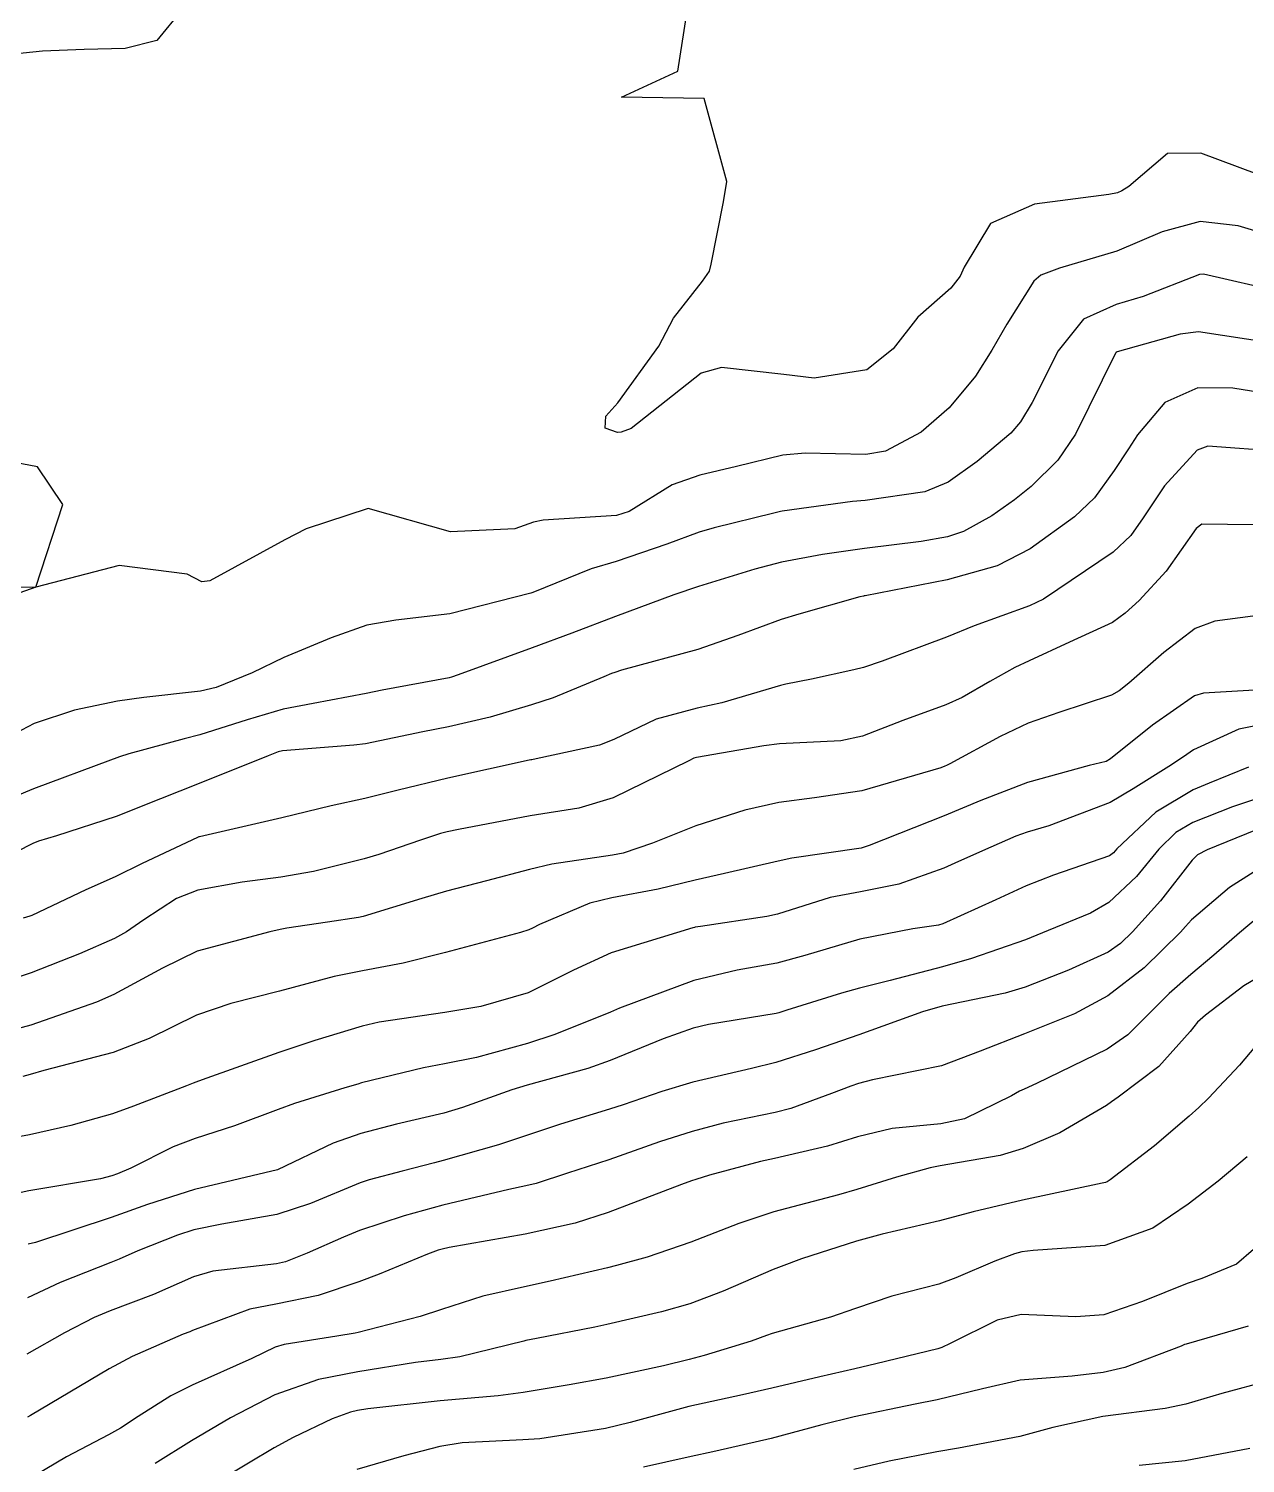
# Model space of a CAD drawing. Header units: metres. Extents: x 307586 to 320046, y 7427249 to 7434250.
# Drawn here: x 319917.38 to 319946.76, y 7429379.71 to 7429414.37 of the extents above; entities that cross this region are included whole.
import ezdxf

# ---------------------------------------------------------------- set-up
doc = ezdxf.new("R2010")
doc.units = ezdxf.units.M
doc.header["$MEASUREMENT"] = 0
doc.layers.add('Curvas de Nivel 1m', color=11, linetype='Continuous')
doc.layers.add('Curvas de Nivel 5m', color=15, linetype='Continuous')

msp = doc.modelspace()

# ---------------------------------------------------------------- linework, layer by layer
at = {"layer": 'Curvas de Nivel 1m', "flags": 128}
for points, elevation in [([(319921.089, 7429414.836), (319920.474, 7429414.08), (319919.708, 7429413.885), (319918.713, 7429413.86), (319917.707, 7429413.822), (319916.857, 7429413.738), (319915.702, 7429413.525), (319915.212, 7429413.393), (319914.553, 7429412.911), (319914.013, 7429412.594), (319913.689, 7429412.537), (319913.329, 7429412.565), (319911.693, 7429412.92), (319911.601, 7429412.951), (319909.709, 7429414.016), (319908.224, 7429414.483)], 872), ([(319947.521, 7429410.675), (319945.681, 7429411.358), (319944.878, 7429411.351), (319943.943, 7429410.557), (319943.78, 7429410.451), (319943.671, 7429410.405), (319943.467, 7429410.359), (319941.668, 7429410.13), (319940.606, 7429409.658), (319939.97, 7429408.607), (319939.872, 7429408.385), (319939.645, 7429408.098), (319938.854, 7429407.402), (319938.254, 7429406.631), (319937.618, 7429406.127), (319936.346, 7429405.922), (319935.616, 7429406.015), (319934.107, 7429406.186), (319933.617, 7429406.049), (319931.926, 7429404.705), (319931.688, 7429404.622), (319931.601, 7429404.614), (319931.297, 7429404.713), (319931.312, 7429405.007), (319931.609, 7429405.327), (319932.593, 7429406.695), (319932.953, 7429407.37), (319933.647, 7429408.268), (319933.818, 7429408.511), (319933.863, 7429408.678), (319934.158, 7429410.185), (319934.236, 7429410.674), (319933.693, 7429412.68), (319931.693, 7429412.71), (319933.054, 7429413.339), (319933.26, 7429414.687)], 872), ([(319947.661, 7429409.286), (319946.588, 7429409.607), (319945.665, 7429409.712), (319944.755, 7429409.456), (319943.657, 7429408.993), (319942.275, 7429408.581), (319941.822, 7429408.416), (319941.648, 7429408.266), (319941.002, 7429407.226), (319940.64, 7429406.6), (319940.244, 7429405.976), (319939.609, 7429405.21), (319938.931, 7429404.62), (319938.068, 7429404.161), (319937.595, 7429404.081), (319936.133, 7429404.116), (319935.594, 7429404.067), (319934.468, 7429403.793), (319933.586, 7429403.585), (319932.921, 7429403.351), (319931.879, 7429402.705), (319931.572, 7429402.606), (319929.803, 7429402.495), (319929.57, 7429402.448), (319929.12, 7429402.288), (319927.567, 7429402.215), (319925.573, 7429402.78), (319924.079, 7429402.284), (319923.565, 7429402.019), (319921.755, 7429401.027), (319921.555, 7429401.002), (319921.202, 7429401.188), (319919.558, 7429401.396), (319917.553, 7429400.88), (319916.083, 7429400.359)], 871), ([(319947.37, 7429406.779), (319945.63, 7429407.043), (319945.186, 7429406.988), (319943.667, 7429406.56), (319943.637, 7429406.546), (319943.623, 7429406.529), (319942.658, 7429404.574), (319942.228, 7429403.945), (319941.584, 7429403.307), (319941.187, 7429402.985), (319940.641, 7429402.599), (319939.957, 7429402.218), (319939.568, 7429402.09), (319938.93, 7429401.983), (319937.565, 7429401.807), (319936.55, 7429401.663), (319935.561, 7429401.477), (319934.914, 7429401.312), (319933.555, 7429400.896), (319932.955, 7429400.689), (319931.548, 7429400.169), (319930.495, 7429399.769), (319929.54, 7429399.411), (319927.746, 7429398.757), (319927.588, 7429398.704), (319927.532, 7429398.689), (319925.917, 7429398.386), (319925.526, 7429398.306), (319924.248, 7429398.067), (319923.52, 7429397.928), (319922.654, 7429397.675), (319921.51, 7429397.313), (319921.131, 7429397.212), (319919.792, 7429396.847), (319919.573, 7429396.779), (319919.502, 7429396.752), (319919.35, 7429396.7), (319917.494, 7429396.009), (319916.706, 7429395.673)], 869), ([(319947.613, 7429405.496), (319946.461, 7429405.685), (319945.614, 7429405.693), (319944.819, 7429405.339), (319944.159, 7429404.554), (319943.936, 7429404.218), (319943.59, 7429403.697), (319943.114, 7429403.032), (319942.633, 7429402.574), (319941.565, 7429401.8), (319940.768, 7429401.391), (319939.557, 7429401.052), (319937.579, 7429400.665), (319937.553, 7429400.664), (319937.535, 7429400.659), (319937.452, 7429400.641), (319935.978, 7429400.226), (319935.547, 7429400.095), (319934.505, 7429399.708), (319933.54, 7429399.371), (319931.697, 7429398.87), (319931.534, 7429398.818), (319931.456, 7429398.789), (319931.267, 7429398.713), (319930.043, 7429398.207), (319929.522, 7429398.032), (319928.524, 7429397.739), (319927.514, 7429397.501), (319926.898, 7429397.381), (319925.508, 7429397.094), (319925.232, 7429397.058), (319923.505, 7429396.922), (319923.404, 7429396.902), (319923.16, 7429396.805), (319921.496, 7429396.137), (319920.564, 7429395.767), (319919.488, 7429395.341), (319918.049, 7429394.872), (319917.614, 7429394.745), (319917.48, 7429394.684), (319916.284, 7429394.078)], 868), ([(319947.597, 7429404.152), (319945.851, 7429404.286), (319945.598, 7429404.186), (319944.806, 7429403.326), (319944.294, 7429402.553), (319943.996, 7429402.128), (319943.565, 7429401.721), (319941.887, 7429400.585), (319941.551, 7429400.425), (319940.208, 7429399.941), (319939.544, 7429399.672), (319937.991, 7429399.086), (319937.536, 7429398.938), (319937.301, 7429398.877), (319936.283, 7429398.652), (319935.659, 7429398.531), (319935.531, 7429398.499), (319934.117, 7429398.081), (319933.522, 7429397.951), (319932.527, 7429397.686), (319931.51, 7429397.197), (319931.162, 7429397.059), (319929.629, 7429396.729), (319929.526, 7429396.706), (319929.503, 7429396.705), (319929.466, 7429396.694), (319927.498, 7429396.264), (319926.297, 7429395.97), (319925.493, 7429395.776), (319924.682, 7429395.597), (319923.488, 7429395.302), (319921.501, 7429394.848), (319921.483, 7429394.843), (319921.453, 7429394.83), (319920.118, 7429394.199), (319919.468, 7429393.878), (319918.758, 7429393.566), (319917.454, 7429392.946), (319917.406, 7429392.929), (319917.242, 7429392.882)], 867), ([(319915.553, 7429400.9), (319917.553, 7429400.88), (319918.2, 7429402.871), (319917.586, 7429403.782), (319916.488, 7429403.992)], 871), ([(319947.571, 7429402.378), (319945.711, 7429402.399), (319945.57, 7429402.295), (319944.846, 7429401.261), (319944.195, 7429400.554), (319943.859, 7429400.248), (319943.548, 7429400.026), (319942.515, 7429399.548), (319941.538, 7429399.101), (319941.193, 7429398.936), (319940.588, 7429398.599), (319939.918, 7429398.215), (319939.524, 7429398.033), (319938.488, 7429397.656), (319937.512, 7429397.278), (319936.99, 7429397.166), (319935.509, 7429397.092), (319935.13, 7429397.042), (319933.504, 7429396.762), (319933.441, 7429396.744), (319933.318, 7429396.683), (319931.494, 7429395.786), (319930.667, 7429395.542), (319929.489, 7429395.353), (319927.756, 7429395.026), (319927.485, 7429394.968), (319927.321, 7429394.925), (319926.841, 7429394.766), (319925.832, 7429394.423), (319925.476, 7429394.313), (319924.255, 7429394.009), (319923.469, 7429393.874), (319922.53, 7429393.751), (319921.464, 7429393.56), (319920.943, 7429393.353), (319920.161, 7429392.843), (319919.742, 7429392.555), (319919.448, 7429392.394), (319918.603, 7429392.022), (319917.44, 7429391.558), (319916.933, 7429391.39)], 866), ([(319947.531, 7429398.42), (319945.75, 7429398.317), (319945.529, 7429398.251), (319944.521, 7429397.546), (319943.505, 7429396.728), (319943.398, 7429396.668), (319942.985, 7429396.568), (319941.499, 7429396.156), (319940.374, 7429395.721), (319939.49, 7429395.352), (319937.671, 7429394.637), (319937.532, 7429394.589), (319937.482, 7429394.575), (319935.808, 7429394.327), (319935.477, 7429394.255), (319934.183, 7429393.962), (319933.47, 7429393.8), (319932.576, 7429393.583), (319931.463, 7429393.372), (319930.929, 7429393.247), (319929.711, 7429392.727), (319929.544, 7429392.638), (319929.452, 7429392.598), (319929.255, 7429392.537), (319927.446, 7429392.054), (319926.421, 7429391.792), (319925.441, 7429391.611), (319924.754, 7429391.473), (319923.436, 7429391.115), (319922.258, 7429390.818), (319921.43, 7429390.538), (319920.287, 7429389.978), (319919.421, 7429389.639), (319917.744, 7429389.203), (319917.415, 7429389.107), (319917.237, 7429389.06)], 864), ([(319947.52, 7429397.631), (319946.601, 7429397.445), (319945.509, 7429396.945), (319945.27, 7429396.779), (319944.913, 7429396.546), (319944.048, 7429396.004), (319943.494, 7429395.672), (319942.014, 7429395.108), (319941.487, 7429394.959), (319941.218, 7429394.86), (319940.612, 7429394.599), (319939.832, 7429394.252), (319939.475, 7429394.089), (319938.39, 7429393.705), (319937.466, 7429393.52), (319936.734, 7429393.377), (319935.458, 7429392.98), (319935.201, 7429392.919), (319933.604, 7429392.678), (319933.472, 7429392.661), (319933.453, 7429392.655), (319933.417, 7429392.645), (319931.446, 7429392.044), (319930.535, 7429391.626), (319929.436, 7429391.08), (319928.297, 7429390.747), (319927.431, 7429390.606), (319925.838, 7429390.366), (319925.428, 7429390.274), (319924.288, 7429389.928), (319923.421, 7429389.638), (319921.563, 7429388.976), (319921.414, 7429388.921), (319921.348, 7429388.896), (319921.192, 7429388.832), (319919.909, 7429388.342), (319919.402, 7429388.152), (319918.392, 7429387.871), (319917.394, 7429387.652), (319916.747, 7429387.529)], 863), ([(319946.834, 7429396.527), (319945.89, 7429396.145), (319945.497, 7429395.985), (319944.596, 7429395.445), (319943.66, 7429394.558), (319943.578, 7429394.463), (319943.48, 7429394.391), (319942.129, 7429393.924), (319941.469, 7429393.663), (319940.735, 7429393.326), (319939.455, 7429392.743), (319939.353, 7429392.713), (319938.73, 7429392.621), (319937.45, 7429392.375), (319936.12, 7429391.979), (319935.444, 7429391.792), (319934.489, 7429391.623), (319933.44, 7429391.374), (319931.644, 7429390.707), (319931.432, 7429390.615), (319930.08, 7429390.07), (319929.424, 7429389.856), (319928.192, 7429389.52), (319927.419, 7429389.361), (319926.915, 7429389.268), (319925.414, 7429388.904), (319925.322, 7429388.873), (319925.015, 7429388.784), (319923.798, 7429388.405), (319923.405, 7429388.259), (319922.348, 7429387.867), (319921.394, 7429387.563), (319920.869, 7429387.357), (319919.84, 7429386.845), (319919.521, 7429386.709), (319919.381, 7429386.658), (319919.113, 7429386.586), (319917.377, 7429386.298), (319916.223, 7429386.043)], 862), ([(319947.497, 7429395.917), (319946.45, 7429395.574), (319945.489, 7429395.191), (319945.078, 7429394.953), (319944.673, 7429394.548), (319944.134, 7429393.892), (319943.463, 7429393.257), (319943.02, 7429393.006), (319942, 7429392.582), (319941.451, 7429392.358), (319940.144, 7429391.905), (319939.444, 7429391.705), (319938.183, 7429391.372), (319937.438, 7429391.191), (319937.009, 7429391.072), (319935.686, 7429390.657), (319935.496, 7429390.595), (319935.432, 7429390.582), (319933.795, 7429390.311), (319933.428, 7429390.225), (319932.701, 7429389.966), (319931.42, 7429389.441), (319930.881, 7429389.253), (319929.414, 7429388.851), (319929.044, 7429388.736), (319927.852, 7429388.307), (319927.404, 7429388.174), (319926.263, 7429387.908), (319925.396, 7429387.684), (319924.732, 7429387.448), (319923.383, 7429386.8), (319921.378, 7429386.328), (319920.249, 7429385.966), (319919.371, 7429385.649), (319917.539, 7429385.051), (319917.364, 7429385.009)], 861), ([(319947.48, 7429394.322), (319946.374, 7429393.626), (319945.457, 7429392.843), (319945.313, 7429392.684), (319945.19, 7429392.543), (319944.316, 7429391.68), (319943.437, 7429391.006), (319942.63, 7429390.572), (319941.428, 7429390.086), (319940.358, 7429389.666), (319939.42, 7429389.315), (319937.759, 7429388.978), (319937.415, 7429388.888), (319937.234, 7429388.822), (319936.764, 7429388.646), (319935.781, 7429388.283), (319935.406, 7429388.184), (319934.146, 7429387.929), (319933.399, 7429387.732), (319932.608, 7429387.479), (319931.388, 7429387.045), (319931.136, 7429386.963), (319930.393, 7429386.72), (319929.632, 7429386.476), (319929.38, 7429386.417), (319928.972, 7429386.33), (319927.375, 7429385.946), (319926.447, 7429385.694), (319925.368, 7429385.334), (319924.976, 7429385.174), (319924.1, 7429384.793), (319923.577, 7429384.58), (319923.359, 7429384.533), (319921.821, 7429384.358), (319921.354, 7429384.22), (319920.393, 7429383.794), (319919.341, 7429383.395), (319918.956, 7429383.239), (319918.244, 7429382.866), (319917.328, 7429382.353)], 859), ([(319947.073, 7429392.909), (319946.621, 7429392.528), (319945.996, 7429391.986), (319945.443, 7429391.523), (319944.92, 7429391.063), (319944.404, 7429390.55), (319943.918, 7429390.065), (319943.425, 7429389.719), (319941.717, 7429388.887), (319941.415, 7429388.751), (319941.303, 7429388.702), (319941.111, 7429388.593), (319939.974, 7429388.035), (319939.402, 7429387.91), (319938.23, 7429387.798), (319937.397, 7429387.597), (319936.669, 7429387.372), (319935.389, 7429387.078), (319935.047, 7429387.004), (319933.815, 7429386.676), (319933.488, 7429386.572), (319933.381, 7429386.535), (319933.144, 7429386.447), (319931.374, 7429385.77), (319930.571, 7429385.518), (319929.368, 7429385.251), (319927.531, 7429384.924), (319927.364, 7429384.887), (319927.265, 7429384.86), (319927.01, 7429384.764), (319925.842, 7429384.286), (319925.353, 7429384.098), (319924.369, 7429383.769), (319923.344, 7429383.558), (319922.718, 7429383.434), (319921.334, 7429382.919), (319921.271, 7429382.893), (319921.11, 7429382.832), (319919.874, 7429382.298), (319919.324, 7429381.998), (319917.423, 7429380.869), (319917.351, 7429380.832)], 858), ([(319947.444, 7429391.673), (319946.72, 7429391.248), (319945.794, 7429390.536), (319945.603, 7429390.366), (319945.429, 7429390.146), (319944.671, 7429389.297), (319943.69, 7429388.557), (319943.527, 7429388.443), (319943.41, 7429388.354), (319942.283, 7429387.693), (319941.394, 7429387.318), (319940.835, 7429387.152), (319939.387, 7429386.896), (319939.148, 7429386.852), (319938.332, 7429386.626), (319937.38, 7429386.33), (319936.936, 7429386.202), (319935.374, 7429385.789), (319934.53, 7429385.51), (319933.367, 7429385.056), (319932.312, 7429384.696), (319931.576, 7429384.491), (319931.359, 7429384.432), (319929.968, 7429384.11), (319929.352, 7429383.98), (319928.341, 7429383.752), (319927.343, 7429383.431), (319926.834, 7429383.264), (319925.334, 7429382.874), (319925.258, 7429382.857), (319924.822, 7429382.785), (319923.543, 7429382.586), (319923.33, 7429382.519), (319922.768, 7429382.249), (319921.321, 7429381.602), (319920.809, 7429381.344), (319920.019, 7429380.843), (319919.591, 7429380.566), (319919.308, 7429380.406), (319918.292, 7429379.871), (319917.297, 7429379.282)], 857), ([(319947.431, 7429390.298), (319946.618, 7429389.331), (319945.87, 7429388.535), (319945.637, 7429388.311), (319945.406, 7429388.097), (319944.565, 7429387.379), (319943.493, 7429386.559), (319943.426, 7429386.516), (319943.382, 7429386.499), (319943.304, 7429386.483), (319941.378, 7429386.074), (319940.185, 7429385.792), (319939.373, 7429385.575), (319937.99, 7429385.245), (319937.367, 7429385.077), (319936.041, 7429384.65), (319935.548, 7429384.469), (319935.359, 7429384.394), (319934.152, 7429383.871), (319933.346, 7429383.568), (319932.663, 7429383.37), (319931.338, 7429383.065), (319931.047, 7429383.003), (319929.642, 7429382.727), (319929.384, 7429382.678), (319929.332, 7429382.667), (319927.786, 7429382.288), (319927.328, 7429382.222), (319926.715, 7429382.148), (319925.324, 7429381.927), (319924.376, 7429381.736), (319923.319, 7429381.365), (319922.248, 7429380.816), (319921.307, 7429380.256), (319920.431, 7429379.709)], 856), ([(319947.37, 7429385.229), (319946.55, 7429384.522), (319945.712, 7429384.18), (319945.356, 7429384.055), (319944.274, 7429383.626), (319943.344, 7429383.301), (319942.663, 7429383.251), (319941.344, 7429383.31), (319940.769, 7429383.169), (319939.634, 7429382.607), (319939.427, 7429382.514), (319939.332, 7429382.482), (319937.835, 7429382.118), (319937.327, 7429381.998), (319936.485, 7429381.803), (319935.322, 7429381.531), (319934.615, 7429381.372), (319933.317, 7429381.086), (319931.904, 7429380.701), (319931.311, 7429380.554), (319929.725, 7429380.309), (319929.308, 7429380.278), (319927.847, 7429380.205), (319927.307, 7429380.118), (319926.434, 7429379.893), (319925.301, 7429379.566)], 854), ([(319946.828, 7429383.03), (319945.334, 7429382.595), (319945.293, 7429382.581), (319945.207, 7429382.541), (319943.852, 7429382.031), (319943.326, 7429381.906), (319942.576, 7429381.822), (319941.324, 7429381.722), (319940.41, 7429381.511), (319939.319, 7429381.245), (319938.787, 7429381.146), (319937.315, 7429380.837), (319936.534, 7429380.642), (319935.309, 7429380.31), (319933.972, 7429380.007), (319933.305, 7429379.865), (319932.224, 7429379.618)], 853), ([(319947.325, 7429381.708), (319946.193, 7429381.398), (319945.319, 7429381.145), (319944.824, 7429381.039), (319943.316, 7429380.843), (319942.112, 7429380.578), (319941.311, 7429380.362), (319939.831, 7429380.082), (319939.307, 7429379.99), (319938.158, 7429379.768), (319937.302, 7429379.564)], 852), ([(319946.868, 7429380.076), (319945.305, 7429379.775), (319944.197, 7429379.658)], 851)]:
    msp.add_lwpolyline(points, dxfattribs=dict(at, elevation=elevation))
at = {"layer": 'Curvas de Nivel 5m', "flags": 128}
for points, elevation in [([(319947.645, 7429408.002), (319945.752, 7429408.438), (319945.651, 7429408.43), (319944.296, 7429407.9), (319943.64, 7429407.705), (319942.854, 7429407.352), (319942.236, 7429406.581), (319941.61, 7429405.338), (319941.332, 7429404.866), (319941.095, 7429404.595), (319940.281, 7429403.914), (319939.585, 7429403.416), (319939.017, 7429403.182), (319937.578, 7429402.971), (319937.275, 7429402.945), (319935.574, 7429402.711), (319935.532, 7429402.702), (319935.372, 7429402.662), (319933.933, 7429402.312), (319933.568, 7429402.205), (319932.787, 7429401.914), (319931.561, 7429401.499), (319930.958, 7429401.317), (319929.553, 7429400.748), (319929.505, 7429400.731), (319927.548, 7429400.231), (319926.24, 7429400.079), (319925.545, 7429399.956), (319924.681, 7429399.649), (319923.537, 7429399.177), (319922.773, 7429398.811), (319921.902, 7429398.45), (319921.526, 7429398.362), (319920.157, 7429398.21), (319919.522, 7429398.123), (319918.481, 7429397.903), (319917.513, 7429397.585), (319917.052, 7429397.343)], 870), ([(319947.55, 7429400.258), (319946.025, 7429400.058), (319945.546, 7429399.88), (319944.791, 7429399.297), (319943.944, 7429398.556), (319943.712, 7429398.376), (319943.529, 7429398.269), (319942.254, 7429397.847), (319941.518, 7429397.595), (319940.839, 7429397.271), (319939.624, 7429396.609), (319939.544, 7429396.568), (319939.502, 7429396.551), (319939.403, 7429396.512), (319937.496, 7429395.957), (319936.357, 7429395.789), (319935.493, 7429395.674), (319934.671, 7429395.489), (319933.487, 7429395.109), (319932.443, 7429394.696), (319931.737, 7429394.448), (319931.478, 7429394.401), (319930.013, 7429394.186), (319929.473, 7429394.058), (319928.434, 7429393.78), (319927.465, 7429393.533), (319926.872, 7429393.355), (319925.455, 7429392.921), (319925.34, 7429392.896), (319924.595, 7429392.789), (319923.61, 7429392.64), (319923.451, 7429392.607), (319923.198, 7429392.551), (319921.445, 7429392.083), (319920.606, 7429391.674), (319919.435, 7429391.037), (319919.013, 7429390.856), (319917.427, 7429390.296), (319916.319, 7429389.996)], 865), ([(319947.006, 7429395.007), (319945.837, 7429394.536), (319945.606, 7429394.414), (319945.479, 7429394.282), (319944.709, 7429393.302), (319944.036, 7429392.554), (319943.741, 7429392.266), (319943.448, 7429392.059), (319942.493, 7429391.624), (319941.439, 7429391.211), (319940.963, 7429391.069), (319939.434, 7429390.753), (319938.96, 7429390.617), (319937.427, 7429390.06), (319936.376, 7429389.698), (319935.42, 7429389.395), (319934.832, 7429389.252), (319933.415, 7429388.917), (319932.67, 7429388.691), (319931.737, 7429388.376), (319931.406, 7429388.269), (319930.22, 7429387.903), (319929.396, 7429387.632), (319928.725, 7429387.408), (319927.387, 7429387.029), (319927.176, 7429386.972), (319926.394, 7429386.77), (319925.6, 7429386.559), (319925.38, 7429386.488), (319924.181, 7429385.986), (319923.372, 7429385.723), (319922.042, 7429385.492), (319921.368, 7429385.355), (319920.973, 7429385.228), (319920.013, 7429384.843), (319919.561, 7429384.647), (319919.359, 7429384.567), (319918.138, 7429384.082), (319917.345, 7429383.713)], 860), ([(319946.8, 7429387.117), (319946.103, 7429386.533), (319945.377, 7429385.974), (319944.524, 7429385.396), (319943.367, 7429384.975), (319941.636, 7429384.856), (319941.365, 7429384.826), (319941.181, 7429384.776), (319940.711, 7429384.597), (319939.771, 7429384.191), (319939.354, 7429384.044), (319938.222, 7429383.749), (319937.345, 7429383.456), (319936.74, 7429383.241), (319935.336, 7429382.848), (319935.196, 7429382.8), (319934.822, 7429382.665), (319933.69, 7429382.316), (319933.328, 7429382.222), (319932.708, 7429382.07), (319931.324, 7429381.771), (319930.427, 7429381.613), (319929.32, 7429381.421), (319928.712, 7429381.343), (319927.318, 7429381.226), (319925.566, 7429381.027), (319925.315, 7429380.988), (319925.145, 7429380.951), (319924.707, 7429380.786), (319923.766, 7429380.338), (319923.306, 7429380.085), (319921.442, 7429378.975)], 855)]:
    msp.add_lwpolyline(points, dxfattribs=dict(at, elevation=elevation))

doc.saveas('drawing.dxf')
